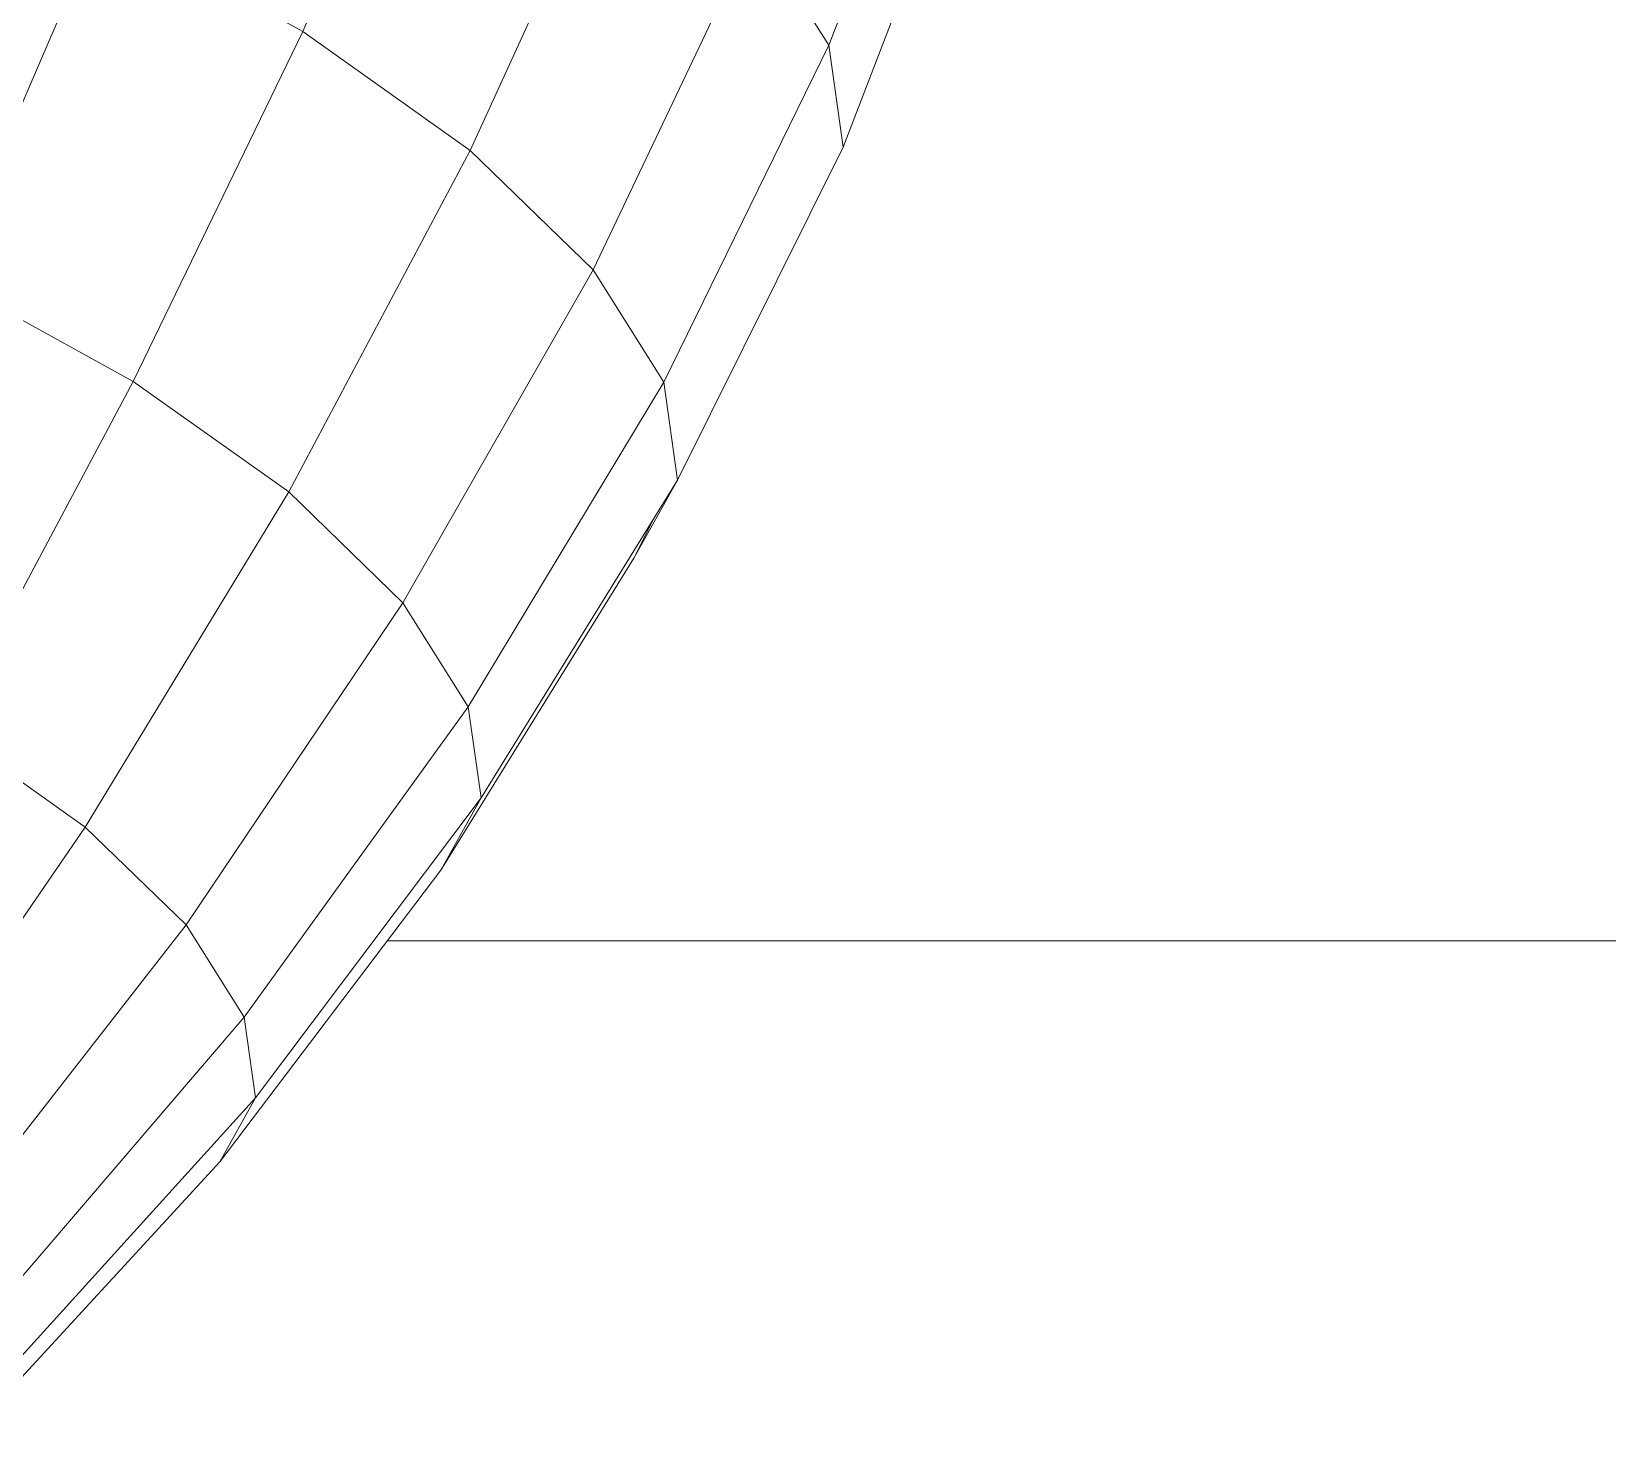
# Model space of a CAD drawing. Header units: inches. Extents: x -827 to 154, y -802 to 207.
# Drawn here: x -720.254 to -719.117, y 46.589 to 47.598 of the extents above; entities that cross this region are included whole.
import ezdxf

# ---------------------------------------------------------------- set-up
doc = ezdxf.new("R2010")
doc.units = ezdxf.units.IN
doc.header["$MEASUREMENT"] = 0
doc.layers.add('DrillPressTable _1__skp', color=8, linetype='Continuous', lineweight=9)
doc.layers.add('Layer0', color=7, linetype='Continuous', lineweight=9)

# ---------------------------------------------------------------- blocks, each defined once
blk = doc.blocks.new('DrillPressTable _1__skp_70-402113-Level 1')
at = {"layer": 'Layer0'}
blk.add_line((3.0262, 4.6067), (3.0262, 6.5795), dxfattribs=at)
blk.add_line((3.0262, 4.6067), (3.0262, 6.5795), dxfattribs=at)
blk = doc.blocks.new('DrillPressTable _1__skp_69-402112-Level 1')
blk.add_blockref('DrillPressTable _1__skp_70-402113-Level 1', (0.5, 0))
blk = doc.blocks.new('DrillPressTable _1__skp_62-402105-Level 1')
blk.add_blockref('DrillPressTable _1__skp_69-402112-Level 1', (13.7863, 0))
blk = doc.blocks.new('DrillPressTable _1__skp_12-402055-Level 1')
at = {"layer": 'Layer0'}
for p, q in [((8.0385, 12.0205), (8.1479, 12.2727)), ((8.5141, 12.2603), (8.4179, 12.0106)), ((8.4179, 12.0106), (8.5141, 12.2603)), ((8.5245, 12.1868), (8.4282, 11.9372)), ((8.4282, 11.9372), (8.5245, 12.1868)), ((8.1592, 11.9348), (8.2731, 12.1838)), ((8.2731, 12.1838), (8.1592, 11.9348)), ((7.7815, 11.8424), (7.8931, 12.1006)), ((7.8931, 12.1006), (7.7815, 11.8424)), ((8.0385, 12.0205), (7.8931, 12.1006)), ((8.2479, 11.8487), (8.365, 12.0945)), ((8.365, 12.0945), (8.2479, 11.8487)), ((8.4179, 12.0106), (8.365, 12.0945)), ((8.4179, 12.0106), (8.365, 12.0945)), ((7.9163, 11.7681), (8.0385, 12.0205)), ((8.0385, 12.0205), (7.9163, 11.7681)), ((8.0385, 12.0205), (8.1592, 11.9348)), ((8.1592, 11.9348), (8.0385, 12.0205)), ((8.2988, 11.7677), (8.4179, 12.0106)), ((8.4179, 12.0106), (8.2988, 11.7677)), ((8.4282, 11.9372), (8.4179, 12.0106)), ((8.4282, 11.9372), (8.4179, 12.0106)), ((8.0284, 11.6885), (8.1592, 11.9348)), ((8.1592, 11.9348), (8.0284, 11.6885)), ((8.1592, 11.9348), (8.2479, 11.8487)), ((8.2479, 11.8487), (8.1592, 11.9348)), ((8.4282, 11.9372), (8.3088, 11.6969)), ((8.4282, 11.9372), (8.3088, 11.6969)), ((8.1107, 11.6086), (8.2479, 11.8487)), ((8.2479, 11.8487), (8.1107, 11.6086)), ((8.2479, 11.8487), (8.2988, 11.7677)), ((8.2988, 11.7677), (8.2479, 11.8487)), ((7.7815, 11.8424), (7.9163, 11.7681)), ((7.9163, 11.7681), (7.7815, 11.8424)), ((7.7825, 11.5172), (7.9163, 11.7681)), ((7.9163, 11.7681), (7.7825, 11.5172)), ((7.9163, 11.7681), (8.0284, 11.6885)), ((8.0284, 11.6885), (7.9163, 11.7681)), ((8.1579, 11.5335), (8.2988, 11.7677)), ((8.2988, 11.7677), (8.1579, 11.5335)), ((8.2988, 11.7677), (8.3088, 11.6969)), ((8.3088, 11.6969), (8.2988, 11.7677)), ((8.3088, 11.6969), (8.1672, 11.4678)), ((8.3088, 11.6969), (8.1672, 11.4678)), ((8.2773, 11.6407), (8.3088, 11.6969)), ((8.3088, 11.6969), (8.2773, 11.6407)), ((7.8816, 11.4468), (8.0284, 11.6885)), ((8.0284, 11.6885), (7.8816, 11.4468)), ((8.0284, 11.6885), (8.1107, 11.6086)), ((8.1107, 11.6086), (8.0284, 11.6885)), ((8.2904, 11.667), (8.2773, 11.6407)), ((8.2773, 11.6407), (8.2904, 11.667)), ((8.2773, 11.6407), (8.138, 11.4157)), ((8.138, 11.4157), (8.2773, 11.6407)), ((7.9544, 11.3762), (8.1107, 11.6086)), ((8.1107, 11.6086), (7.9544, 11.3762)), ((8.1107, 11.6086), (8.1579, 11.5335)), ((8.1579, 11.5335), (8.1107, 11.6086)), ((7.9962, 11.3097), (8.1579, 11.5335)), ((8.1579, 11.5335), (7.9962, 11.3097)), ((8.1579, 11.5335), (8.1672, 11.4678)), ((8.1672, 11.4678), (8.1579, 11.5335)), ((7.7825, 11.5172), (7.8816, 11.4468)), ((7.8816, 11.4468), (7.7825, 11.5172)), ((8.1672, 11.4678), (8.0044, 11.2516)), ((8.1672, 11.4678), (8.0044, 11.2516)), ((8.138, 11.4157), (8.1672, 11.4678)), ((8.1672, 11.4678), (8.138, 11.4157)), ((7.72, 11.2116), (7.8816, 11.4468)), ((7.8816, 11.4468), (7.72, 11.2116)), ((7.8816, 11.4468), (7.9544, 11.3762)), ((7.9544, 11.3762), (7.8816, 11.4468)), ((8.138, 11.4157), (7.9786, 11.2054)), ((7.9786, 11.2054), (8.138, 11.4157)), ((7.7803, 11.1531), (7.9544, 11.3762)), ((7.9544, 11.3762), (7.7803, 11.1531)), ((7.9544, 11.3762), (7.9962, 11.3097)), ((7.9962, 11.3097), (7.9544, 11.3762)), ((7.8149, 11.098), (7.9962, 11.3097)), ((7.9962, 11.3097), (7.8149, 11.098)), ((7.9962, 11.3097), (8.0044, 11.2516)), ((8.0044, 11.2516), (7.9962, 11.3097)), ((8.0044, 11.2516), (7.8218, 11.0499)), ((8.0044, 11.2516), (7.8218, 11.0499)), ((7.9786, 11.2054), (8.0044, 11.2516)), ((8.0044, 11.2516), (7.9786, 11.2054)), ((7.9786, 11.2054), (7.8003, 11.0117)), ((7.8003, 11.0117), (7.9786, 11.2054))]:
    blk.add_line(p, q, dxfattribs=at)
blk = doc.blocks.new('DrillPressTable _1__skp_8-402051-Level 1')
blk.add_blockref('DrillPressTable _1__skp_12-402055-Level 1', (0, 0))
blk = doc.blocks.new('DrillPressTable _1__skp_3-402046-Level 1')
blk.add_blockref('DrillPressTable _1__skp_8-402051-Level 1', (3.0073, 0.7471))
blk = doc.blocks.new('DrillPressTable _1__skp_2-402045-Level 1')
blk.add_blockref('DrillPressTable _1__skp_3-402046-Level 1', (1.9576, 0.5283))
blk = doc.blocks.new('DrillPressTable _1__skp_1-402044-Level 1')
blk.add_blockref('DrillPressTable _1__skp_62-402105-Level 1', (118.8142, 152.93))
at = {"rotation": 270.0000000000001}
blk.add_blockref('DrillPressTable _1__skp_2-402045-Level 1', (123.4866, 172.5737), dxfattribs=at)
blk = doc.blocks.new('DrillPressTable _1__skp-401998-Level 1')
blk.add_blockref('DrillPressTable _1__skp_1-402044-Level 1', (0, 0))

msp = doc.modelspace()

# ---------------------------------------------------------------- block references
at = {"layer": 'DrillPressTable _1__skp', "color": 7, "rotation": 89.99999999999967}
msp.add_blockref('DrillPressTable _1__skp-401998-Level 1', (-560.487909, -89.184773), dxfattribs=at)

doc.saveas('drawing.dxf')
